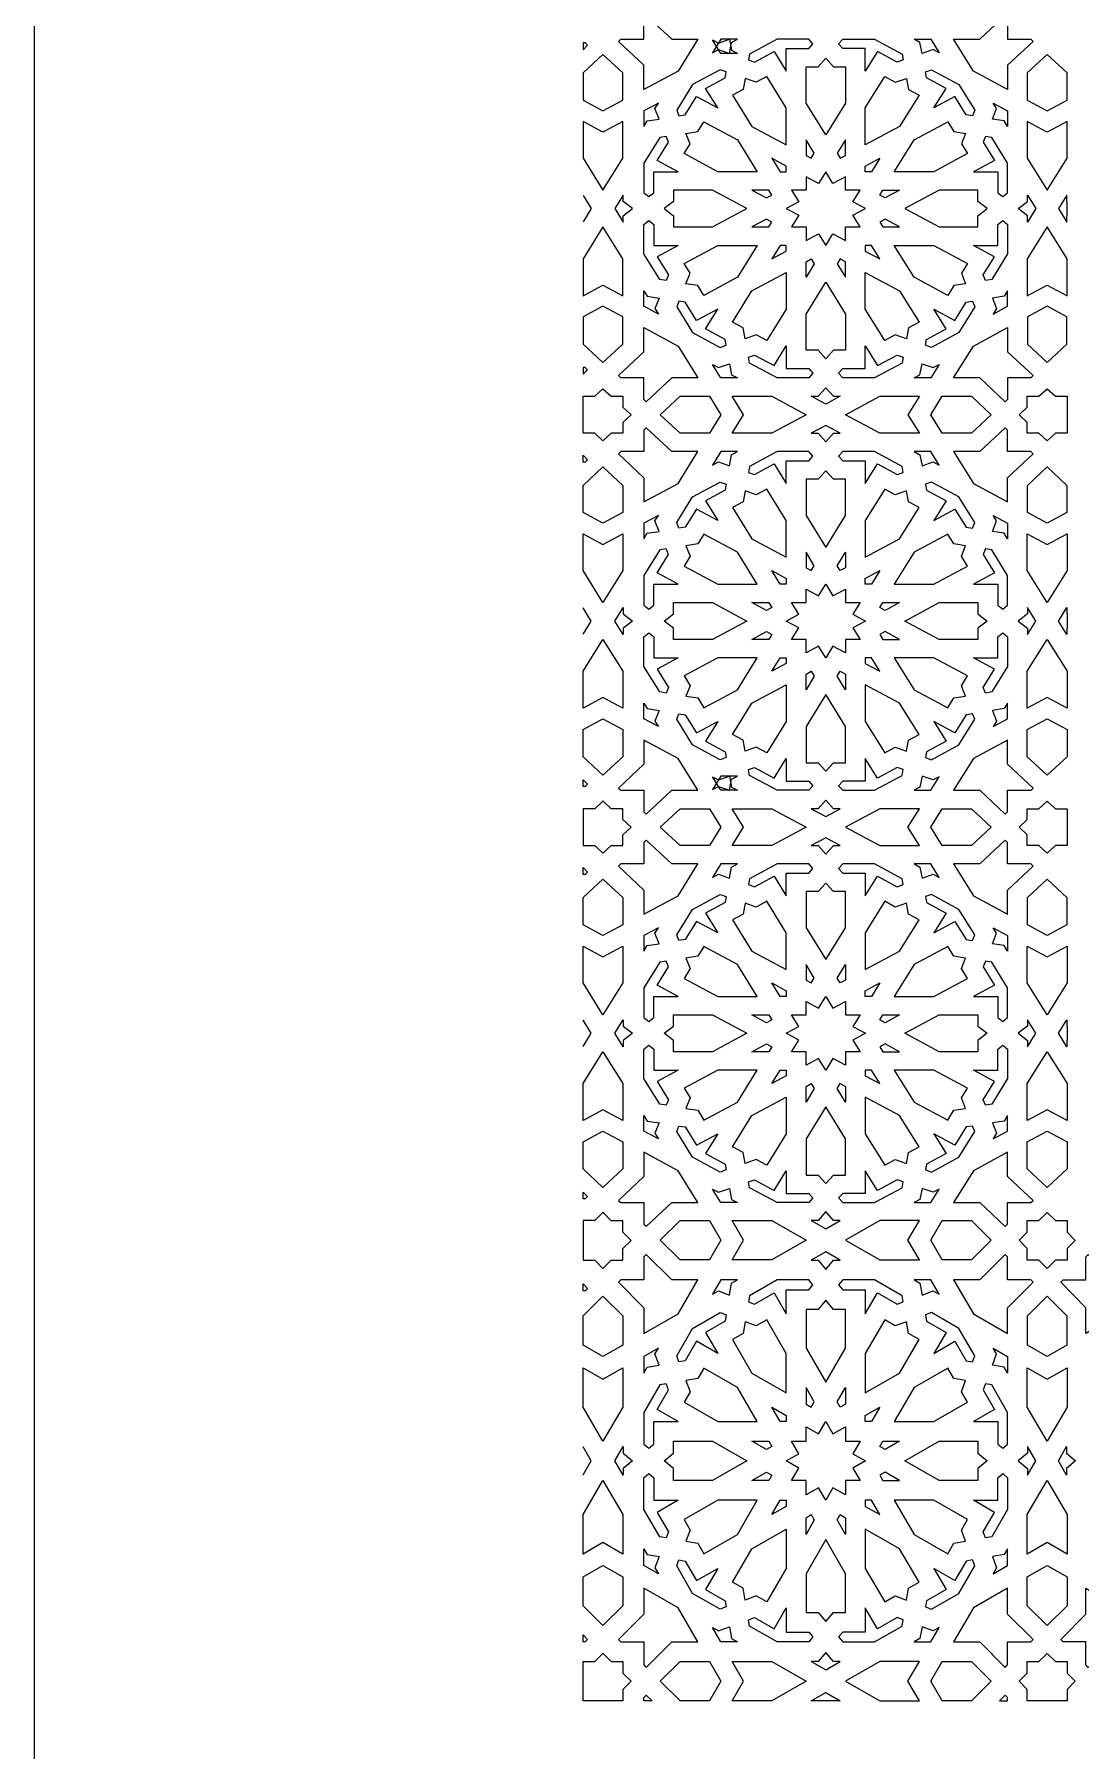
# Model space of a CAD drawing. Extents: x -430 to 430, y -362 to 362.
# Drawn here: x -430 to -277.5, y -99.8 to 150.5 of the extents above; entities that cross this region are included whole.
import ezdxf

# ---------------------------------------------------------------- set-up
doc = ezdxf.new("R2010")
doc.units = 0
doc.layers.add('LAYER_1', color=18, linetype='CONTINUOUS')

msp = doc.modelspace()

# ---------------------------------------------------------------- linework, layer by layer
at = {"layer": 'LAYER_1'}
for points in [[(-430, -362.5), (430, -362.5), (430, 362.5), (-430, 362.5)], [(-336.14, 145.11), (-341.14, 142.42), (-341.14, 145.96), (-344.86, 149.43), (-344.51, 149.76), (-341.14, 149.76), (-341.14, 152.9), (-340.79, 153.23), (-337.06, 149.76), (-333.26, 149.76)], [(-293.1, 145.11), (-295.98, 149.76), (-292.18, 149.76), (-288.46, 153.23), (-288.11, 152.9), (-288.11, 149.76), (-284.73, 149.76), (-284.38, 149.43), (-288.11, 145.96), (-288.11, 142.42)], [(-350, 148.22), (-349.34, 148.88), (-349.69, 149.23), (-350, 149.23)], [(-329.93, 149.76), (-331.15, 147.79), (-330.28, 148.26), (-328.65, 147.69), (-328.36, 149.29), (-327.49, 149.76)], [(-328.65, 149.76), (-328.36, 148.16), (-327.49, 147.69), (-329.93, 147.69), (-331.15, 149.66), (-330.28, 149.19)], [(-321.73, 149.76), (-325.74, 147.6), (-325.9, 146.74), (-325.02, 146.44), (-322.16, 147.97), (-320.39, 145.11), (-320.39, 148.42), (-317.09, 148.42), (-316.49, 149.09), (-317.09, 149.76)], [(-307.52, 149.76), (-303.5, 147.6), (-303.35, 146.74), (-304.22, 146.44), (-307.08, 147.97), (-308.86, 145.11), (-308.86, 148.42), (-312.15, 148.42), (-312.75, 149.09), (-312.15, 149.76)], [(-299.31, 149.76), (-298.09, 147.79), (-298.96, 148.26), (-300.59, 147.69), (-300.89, 149.29), (-301.75, 149.76)], [(-347.1, 147.53), (-350, 144.85), (-350, 140.87), (-347.1, 139.32), (-344.2, 140.87), (-344.2, 144.85)], [(-334.03, 143.14), (-336.35, 139.41), (-336.02, 138.59), (-335.1, 138.73), (-333.45, 141.39), (-330.37, 139.74), (-332.15, 142.6), (-329.3, 144.14), (-329.14, 145), (-330.02, 145.3)], [(-314.62, 146.98), (-313.51, 145.73), (-311.74, 145.73), (-311.74, 140.46), (-314.62, 135.81), (-317.5, 140.46), (-317.5, 145.73), (-315.73, 145.73)], [(-295.21, 143.14), (-292.89, 139.41), (-293.22, 138.59), (-294.14, 138.73), (-295.79, 141.39), (-298.87, 139.74), (-297.09, 142.6), (-299.95, 144.14), (-300.1, 145), (-299.23, 145.3)], [(-282.35, 147.53), (-285.25, 144.85), (-285.25, 140.87), (-282.35, 139.32), (-279.45, 140.87), (-279.45, 144.85)], [(-326.39, 144.05), (-326.68, 142.45), (-328.21, 141.62), (-325.38, 137.06), (-320.39, 134.37), (-320.39, 139.74), (-323.22, 144.31), (-324.75, 143.48)], [(-302.85, 144.05), (-302.56, 142.45), (-301.03, 141.62), (-303.86, 137.06), (-308.86, 134.37), (-308.86, 139.74), (-306.02, 144.31), (-304.49, 143.48)], [(-341.14, 139.32), (-341.14, 137.05), (-340.64, 137.86), (-338.92, 138.13), (-339.52, 139.66), (-339.02, 140.46)], [(-288.11, 139.32), (-288.11, 137.05), (-288.61, 137.86), (-290.33, 138.13), (-289.72, 139.66), (-290.22, 140.46)], [(-347.1, 136.23), (-350, 137.77), (-350, 132.41), (-347.1, 127.76), (-344.2, 132.41), (-344.2, 137.77)], [(-324.61, 130.44), (-330.38, 130.44), (-335.28, 133.08), (-334.39, 134.5), (-335, 136.03), (-333.28, 136.3), (-332.4, 137.73), (-327.49, 135.09)], [(-294.24, 136.03), (-294.85, 134.5), (-293.96, 133.08), (-298.87, 130.44), (-304.63, 130.44), (-301.75, 135.09), (-296.85, 137.73), (-295.96, 136.3)], [(-282.35, 136.23), (-285.25, 137.77), (-285.25, 132.41), (-282.35, 127.76), (-279.45, 132.41), (-279.45, 137.77)], [(-341.14, 131.69), (-341.14, 127.37), (-340.41, 126.81), (-339.69, 127.37), (-339.69, 130.44), (-336.14, 130.44), (-339.22, 132.09), (-337.57, 134.75), (-337.89, 135.57), (-338.82, 135.42)], [(-293.1, 130.44), (-289.55, 130.44), (-289.55, 127.37), (-288.83, 126.81), (-288.11, 127.37), (-288.11, 131.69), (-290.42, 135.42), (-291.35, 135.57), (-291.67, 134.75), (-290.02, 132.09)], [(-317.5, 135.09), (-317.5, 132.82), (-316.73, 132.41), (-316.29, 133.13)], [(-311.74, 135.09), (-312.96, 133.13), (-312.51, 132.41), (-311.74, 132.82)], [(-322.5, 132.41), (-321.28, 130.44), (-320.39, 130.44), (-320.39, 131.27)], [(-317.5, 120.42), (-315.68, 121.4), (-314.62, 119.7), (-313.57, 121.4), (-311.74, 120.42), (-311.74, 122.39), (-309.63, 122.39), (-310.68, 124.09), (-308.85, 125.07), (-310.68, 126.05), (-309.63, 127.76), (-311.74, 127.76), (-311.74, 129.72), (-313.57, 128.74), (-314.62, 130.44), (-315.68, 128.74), (-317.5, 129.72), (-317.5, 127.76), (-319.62, 127.76), (-318.56, 126.05), (-320.39, 125.07), (-318.56, 124.09), (-319.62, 122.39), (-317.5, 122.39)], [(-306.74, 132.41), (-307.96, 130.44), (-308.86, 130.44), (-308.86, 131.27)], [(-338.16, 125.07), (-336.81, 124.03), (-336.81, 122.39), (-331.15, 122.39), (-326.15, 125.07), (-331.15, 127.76), (-336.81, 127.76), (-336.81, 126.11)], [(-325.38, 127.76), (-323.27, 126.62), (-322.5, 127.04), (-322.94, 127.76)], [(-303.86, 127.76), (-305.97, 126.62), (-306.74, 127.04), (-306.3, 127.76)], [(-303.09, 125.07), (-298.09, 122.39), (-292.43, 122.39), (-292.43, 124.03), (-291.09, 125.07), (-292.43, 126.11), (-292.43, 127.76), (-298.09, 127.76)], [(-342.82, 125.07), (-344.17, 126.11), (-344.17, 127.04), (-345.38, 125.07), (-344.17, 123.11), (-344.17, 124.03)], [(-286.57, 125.07), (-285.22, 126.11), (-285.22, 127.04), (-284.01, 125.07), (-285.22, 123.11), (-285.22, 124.03)], [(-279.45, 126.09), (-279.47, 126.11), (-279.47, 127.04), (-280.69, 125.07), (-279.47, 123.11), (-279.47, 124.03), (-279.45, 124.05)], [(-336.14, 119.7), (-339.22, 118.05), (-337.57, 115.39), (-337.89, 114.57), (-338.82, 114.72), (-341.14, 118.46), (-341.14, 122.77), (-340.41, 123.33), (-339.69, 122.77), (-339.69, 119.7)], [(-325.38, 122.39), (-322.94, 122.39), (-322.5, 123.11), (-323.27, 123.52)], [(-306.74, 123.11), (-306.3, 122.39), (-303.86, 122.39), (-305.97, 123.52)], [(-293.1, 119.7), (-289.55, 119.7), (-289.55, 122.77), (-288.83, 123.33), (-288.11, 122.77), (-288.11, 118.46), (-290.42, 114.72), (-291.35, 114.57), (-291.67, 115.39), (-290.02, 118.05)], [(-347.1, 122.39), (-350, 117.74), (-350, 112.37), (-347.1, 113.92), (-344.2, 112.37), (-344.2, 117.74)], [(-282.35, 122.39), (-285.25, 117.74), (-285.25, 112.37), (-282.35, 113.92), (-279.45, 112.37), (-279.45, 117.74)], [(-335, 114.12), (-334.39, 115.64), (-335.28, 117.07), (-330.38, 119.7), (-324.61, 119.7), (-327.49, 115.05), (-332.4, 112.42), (-333.28, 113.84)], [(-322.5, 117.74), (-320.39, 118.87), (-320.39, 119.7), (-321.28, 119.7)], [(-316.73, 117.74), (-316.29, 117.02), (-317.5, 115.05), (-317.5, 117.32)], [(-312.51, 117.74), (-312.96, 117.02), (-311.74, 115.05), (-311.74, 117.32)], [(-308.86, 119.7), (-308.86, 118.87), (-306.74, 117.74), (-307.96, 119.7)], [(-294.24, 114.12), (-295.96, 113.84), (-296.85, 112.42), (-301.75, 115.05), (-304.63, 119.7), (-298.87, 119.7), (-293.96, 117.07), (-294.85, 115.64)], [(-320.39, 115.77), (-320.39, 110.4), (-323.22, 105.84), (-324.75, 106.66), (-326.39, 106.1), (-326.68, 107.7), (-328.21, 108.52), (-325.38, 113.09)], [(-302.85, 106.1), (-304.49, 106.66), (-306.02, 105.84), (-308.86, 110.4), (-308.86, 115.77), (-303.86, 113.09), (-301.03, 108.52), (-302.56, 107.7)], [(-338.92, 112.01), (-339.52, 110.49), (-339.02, 109.68), (-341.14, 110.82), (-341.14, 113.09), (-340.64, 112.28)], [(-314.62, 114.33), (-311.74, 109.68), (-311.74, 104.41), (-313.51, 104.41), (-314.62, 103.16), (-315.73, 104.41), (-317.5, 104.41), (-317.5, 109.68)], [(-290.33, 112.01), (-289.72, 110.49), (-290.22, 109.68), (-288.11, 110.82), (-288.11, 113.09), (-288.61, 112.28)], [(-347.1, 110.82), (-350, 109.27), (-350, 105.29), (-347.1, 102.61), (-344.2, 105.29), (-344.2, 109.27)], [(-334.03, 107), (-330.02, 104.84), (-329.14, 105.15), (-329.3, 106), (-332.15, 107.54), (-330.37, 110.4), (-333.45, 108.75), (-335.1, 111.41), (-336.02, 111.55), (-336.35, 110.74)], [(-298.87, 110.4), (-295.79, 108.75), (-294.14, 111.41), (-293.22, 111.55), (-292.89, 110.74), (-295.21, 107), (-299.23, 104.84), (-300.1, 105.15), (-299.95, 106), (-297.09, 107.54)], [(-282.35, 110.82), (-285.23, 109.27), (-285.23, 105.29), (-282.35, 102.61), (-279.46, 105.29), (-279.46, 109.27)], [(-336.14, 105.03), (-333.26, 100.38), (-337.06, 100.38), (-340.79, 96.91), (-341.14, 97.24), (-341.14, 100.38), (-344.51, 100.38), (-344.86, 100.71), (-341.14, 104.18), (-341.14, 107.72)], [(-284.38, 100.71), (-284.73, 100.38), (-288.11, 100.38), (-288.11, 97.24), (-288.46, 96.91), (-292.18, 100.38), (-295.98, 100.38), (-293.1, 105.03), (-288.11, 107.72), (-288.11, 104.18)], [(-320.39, 105.04), (-320.39, 101.73), (-317.09, 101.73), (-316.49, 101.06), (-317.09, 100.38), (-321.73, 100.38), (-325.74, 102.54), (-325.9, 103.4), (-325.02, 103.71), (-322.16, 102.17)], [(-308.86, 105.04), (-307.08, 102.17), (-304.22, 103.71), (-303.35, 103.4), (-303.5, 102.54), (-307.52, 100.38), (-312.15, 100.38), (-312.75, 101.06), (-312.15, 101.73), (-308.86, 101.73)], [(-350, 100.92), (-349.34, 101.57), (-349.69, 101.92), (-350, 101.92)], [(-328.65, 102.45), (-328.36, 100.85), (-327.49, 100.38), (-329.93, 100.38), (-331.15, 102.35), (-330.28, 101.89)], [(-300.59, 102.45), (-298.96, 101.89), (-298.09, 102.35), (-299.31, 100.38), (-301.75, 100.38), (-300.89, 100.85)], [(-350, 95.01), (-350, 97.69), (-350, 97.69), (-350, 97.7), (-350, 97.7), (-348.31, 97.7), (-347.1, 98.81), (-345.89, 97.7), (-344.2, 97.7), (-344.2, 97.7), (-344.2, 97.69), (-344.2, 97.69), (-344.2, 96.12), (-343.01, 95.01), (-343.01, 95.01), (-343.01, 95.01), (-344.2, 93.89), (-344.2, 92.32), (-344.2, 92.32), (-344.2, 92.31), (-344.2, 92.31), (-345.89, 92.31), (-347.1, 91.2), (-348.31, 92.31), (-350, 92.31), (-350, 92.31), (-350, 92.32), (-350, 92.32)], [(-338.75, 95.01), (-338.75, 95.02), (-335.86, 97.7), (-331.59, 97.7), (-329.93, 95.02), (-329.93, 95.01), (-329.93, 95), (-331.59, 92.31), (-335.86, 92.31), (-338.75, 95)], [(-326.6, 95.01), (-326.6, 95.02), (-328.26, 97.7), (-322.5, 97.7), (-317.5, 95.02), (-317.51, 95.01), (-317.5, 95), (-322.5, 92.31), (-328.26, 92.31), (-326.6, 95)], [(-314.62, 98.95), (-313.51, 97.7), (-312.51, 97.7), (-314.62, 96.57), (-316.73, 97.7), (-315.73, 97.7)], [(-311.74, 95.01), (-311.74, 95.02), (-306.74, 97.7), (-300.98, 97.7), (-302.64, 95.02), (-302.64, 95.01), (-302.64, 95), (-300.98, 92.31), (-306.74, 92.31), (-311.74, 95)], [(-299.31, 95.01), (-299.31, 95.02), (-297.65, 97.7), (-293.38, 97.7), (-290.5, 95.02), (-290.5, 95.01), (-290.5, 95), (-293.38, 92.31), (-297.65, 92.31), (-299.31, 95)], [(-286.44, 95.01), (-285.25, 96.12), (-285.25, 97.69), (-285.25, 97.69), (-285.25, 97.7), (-285.24, 97.7), (-283.56, 97.7), (-282.35, 98.81), (-281.14, 97.7), (-279.45, 97.7), (-279.45, 97.7), (-279.45, 97.69), (-279.45, 97.69), (-279.45, 96.12), (-279.45, 95.01), (-279.45, 93.89), (-279.45, 92.32), (-279.45, 92.32), (-279.45, 92.31), (-279.45, 92.31), (-281.14, 92.31), (-282.35, 91.2), (-283.56, 92.31), (-285.24, 92.31), (-285.25, 92.31), (-285.25, 92.32), (-285.25, 92.32), (-285.25, 93.89)], [(-336.14, 84.98), (-333.26, 89.63), (-337.06, 89.63), (-340.79, 93.1), (-341.14, 92.78), (-341.14, 89.63), (-344.51, 89.63), (-344.86, 89.3), (-341.14, 85.83), (-341.14, 82.3)], [(-314.62, 91.06), (-313.51, 92.31), (-312.51, 92.31), (-314.62, 93.45), (-316.73, 92.31), (-315.73, 92.31)], [(-284.38, 89.3), (-284.73, 89.63), (-288.11, 89.63), (-288.11, 92.78), (-288.46, 93.1), (-292.18, 89.63), (-295.98, 89.63), (-293.1, 84.98), (-288.11, 82.3), (-288.11, 85.83)], [(-350, 89.1), (-349.34, 88.44), (-349.69, 88.09), (-350, 88.09)], [(-328.65, 87.56), (-328.36, 89.17), (-327.49, 89.63), (-329.93, 89.63), (-331.15, 87.66), (-330.28, 88.13)], [(-320.39, 84.98), (-320.39, 88.29), (-317.09, 88.29), (-316.49, 88.96), (-317.09, 89.63), (-321.73, 89.63), (-325.74, 87.47), (-325.9, 86.61), (-325.02, 86.31), (-322.16, 87.84)], [(-308.86, 84.98), (-307.08, 87.84), (-304.22, 86.31), (-303.35, 86.61), (-303.5, 87.47), (-307.52, 89.63), (-312.15, 89.63), (-312.75, 88.96), (-312.15, 88.29), (-308.86, 88.29)], [(-300.59, 87.56), (-298.96, 88.13), (-298.09, 87.66), (-299.31, 89.63), (-301.75, 89.63), (-300.89, 89.17)], [(-347.1, 79.2), (-350, 80.75), (-350, 84.72), (-347.1, 87.41), (-344.2, 84.72), (-344.2, 80.75)], [(-334.03, 83.02), (-330.02, 85.17), (-329.14, 84.87), (-329.3, 84.01), (-332.15, 82.48), (-330.37, 79.61), (-333.45, 81.26), (-335.1, 78.61), (-336.02, 78.46), (-336.35, 79.28)], [(-314.62, 75.68), (-311.74, 80.33), (-311.74, 85.6), (-313.51, 85.6), (-314.62, 86.85), (-315.73, 85.6), (-317.5, 85.6), (-317.5, 80.33)], [(-298.87, 79.61), (-295.79, 81.26), (-294.14, 78.61), (-293.22, 78.46), (-292.89, 79.28), (-295.21, 83.02), (-299.23, 85.17), (-300.1, 84.87), (-299.95, 84.01), (-297.09, 82.48)], [(-282.35, 79.2), (-285.23, 80.75), (-285.23, 84.72), (-282.35, 87.41), (-279.46, 84.72), (-279.46, 80.75)], [(-320.39, 74.24), (-320.39, 79.61), (-323.22, 84.18), (-324.75, 83.35), (-326.39, 83.92), (-326.68, 82.32), (-328.21, 81.49), (-325.38, 76.93)], [(-302.85, 83.92), (-304.49, 83.35), (-306.02, 84.18), (-308.86, 79.61), (-308.86, 74.24), (-303.86, 76.93), (-301.03, 81.49), (-302.56, 82.32)], [(-338.92, 78), (-339.52, 79.53), (-339.02, 80.33), (-341.14, 79.2), (-341.14, 76.93), (-340.64, 77.73)], [(-290.33, 78), (-289.72, 79.53), (-290.22, 80.33), (-288.11, 79.2), (-288.11, 76.93), (-288.61, 77.73)], [(-347.1, 67.63), (-350, 72.28), (-350, 77.65), (-347.1, 76.1), (-344.2, 77.65), (-344.2, 72.28)], [(-335, 75.9), (-334.39, 74.38), (-335.28, 72.95), (-330.38, 70.31), (-324.61, 70.31), (-327.49, 74.96), (-332.4, 77.6), (-333.28, 76.17)], [(-294.24, 75.9), (-295.96, 76.17), (-296.85, 77.6), (-301.75, 74.96), (-304.63, 70.31), (-298.87, 70.31), (-293.96, 72.95), (-294.85, 74.38)], [(-282.35, 67.63), (-285.25, 72.28), (-285.25, 77.65), (-282.35, 76.1), (-279.45, 77.65), (-279.45, 72.28)], [(-336.14, 70.31), (-339.22, 71.97), (-337.57, 74.62), (-337.89, 75.44), (-338.82, 75.3), (-341.14, 71.56), (-341.14, 67.24), (-340.41, 66.69), (-339.69, 67.24), (-339.69, 70.31)], [(-293.1, 70.31), (-289.55, 70.31), (-289.55, 67.24), (-288.83, 66.69), (-288.11, 67.24), (-288.11, 71.56), (-290.42, 75.3), (-291.35, 75.44), (-291.67, 74.62), (-290.02, 71.97)], [(-316.73, 72.28), (-316.29, 73), (-317.5, 74.96), (-317.5, 72.69)], [(-312.51, 72.28), (-312.96, 73), (-311.74, 74.96), (-311.74, 72.69)], [(-322.5, 72.28), (-320.39, 71.14), (-320.39, 70.31), (-321.28, 70.31)], [(-317.5, 69.59), (-315.68, 68.61), (-314.62, 70.31), (-313.57, 68.61), (-311.74, 69.59), (-311.74, 67.63), (-309.63, 67.63), (-310.68, 65.93), (-308.85, 64.94), (-310.68, 63.96), (-309.63, 62.26), (-311.74, 62.26), (-311.74, 60.29), (-313.57, 61.28), (-314.62, 59.57), (-315.68, 61.28), (-317.5, 60.29), (-317.5, 62.26), (-319.62, 62.26), (-318.56, 63.96), (-320.39, 64.94), (-318.56, 65.93), (-319.62, 67.63), (-317.5, 67.63)], [(-308.86, 70.31), (-308.86, 71.14), (-306.74, 72.28), (-307.96, 70.31)], [(-338.16, 64.94), (-336.81, 65.98), (-336.81, 67.63), (-331.15, 67.63), (-326.15, 64.94), (-331.15, 62.26), (-336.81, 62.26), (-336.81, 63.91)], [(-325.38, 67.63), (-322.94, 67.63), (-322.5, 66.91), (-323.27, 66.49)], [(-306.74, 66.91), (-306.3, 67.63), (-303.86, 67.63), (-305.97, 66.49)], [(-303.09, 64.94), (-298.09, 67.63), (-292.43, 67.63), (-292.43, 65.98), (-291.09, 64.94), (-292.43, 63.91), (-292.43, 62.26), (-298.09, 62.26)], [(-342.82, 64.94), (-344.17, 63.91), (-344.17, 62.98), (-345.38, 64.94), (-344.17, 66.91), (-344.17, 65.98)], [(-286.57, 64.94), (-285.22, 63.91), (-285.22, 62.98), (-284.01, 64.94), (-285.22, 66.91), (-285.22, 65.98)], [(-279.45, 63.92), (-279.47, 63.91), (-279.47, 62.98), (-280.69, 64.94), (-279.47, 66.91), (-279.47, 65.98), (-279.45, 65.96)], [(-341.14, 58.33), (-341.14, 62.64), (-340.41, 63.2), (-339.69, 62.64), (-339.69, 59.57), (-336.14, 59.57), (-339.22, 57.92), (-337.57, 55.26), (-337.89, 54.44), (-338.82, 54.59)], [(-325.38, 62.26), (-323.27, 63.39), (-322.5, 62.98), (-322.94, 62.26)], [(-303.86, 62.26), (-305.97, 63.39), (-306.74, 62.98), (-306.3, 62.26)], [(-293.1, 59.57), (-289.55, 59.57), (-289.55, 62.64), (-288.83, 63.2), (-288.11, 62.64), (-288.11, 58.33), (-290.42, 54.59), (-291.35, 54.44), (-291.67, 55.26), (-290.02, 57.92)], [(-347.1, 53.79), (-350, 52.24), (-350, 57.61), (-347.1, 62.26), (-344.2, 57.61), (-344.2, 52.24)], [(-282.35, 53.79), (-285.25, 52.24), (-285.25, 57.61), (-282.35, 62.26), (-279.45, 57.61), (-279.45, 52.24)], [(-324.61, 59.57), (-330.38, 59.57), (-335.28, 56.94), (-334.39, 55.51), (-335, 53.99), (-333.28, 53.72), (-332.4, 52.29), (-327.49, 54.92)], [(-322.5, 57.61), (-321.28, 59.57), (-320.39, 59.57), (-320.39, 58.74)], [(-317.5, 54.92), (-317.5, 57.19), (-316.73, 57.61), (-316.29, 56.89)], [(-311.74, 54.92), (-312.96, 56.89), (-312.51, 57.61), (-311.74, 57.19)], [(-306.74, 57.61), (-307.96, 59.57), (-308.86, 59.57), (-308.86, 58.74)], [(-294.24, 53.99), (-294.85, 55.51), (-293.96, 56.94), (-298.87, 59.57), (-304.63, 59.57), (-301.75, 54.92), (-296.85, 52.29), (-295.96, 53.72)], [(-326.39, 45.97), (-326.68, 47.57), (-328.21, 48.39), (-325.38, 52.96), (-320.39, 55.64), (-320.39, 50.28), (-323.22, 45.71), (-324.75, 46.53)], [(-302.85, 45.97), (-302.56, 47.57), (-301.03, 48.39), (-303.86, 52.96), (-308.86, 55.64), (-308.86, 50.28), (-306.02, 45.71), (-304.49, 46.53)], [(-341.14, 50.69), (-341.14, 52.96), (-340.64, 52.16), (-338.92, 51.88), (-339.52, 50.36), (-339.02, 49.56)], [(-314.62, 43.03), (-313.51, 44.28), (-311.74, 44.28), (-311.74, 49.56), (-314.62, 54.21), (-317.5, 49.56), (-317.5, 44.28), (-315.73, 44.28)], [(-288.11, 50.69), (-288.11, 52.96), (-288.61, 52.16), (-290.33, 51.88), (-289.72, 50.36), (-290.22, 49.56)], [(-347.1, 42.48), (-350, 45.16), (-350, 49.14), (-347.1, 50.69), (-344.2, 49.14), (-344.2, 45.16)], [(-334.03, 46.87), (-336.35, 50.61), (-336.02, 51.43), (-335.1, 51.28), (-333.45, 48.62), (-330.37, 50.28), (-332.15, 47.41), (-329.3, 45.88), (-329.14, 45.02), (-330.02, 44.71)], [(-295.21, 46.87), (-292.89, 50.61), (-293.22, 51.43), (-294.14, 51.28), (-295.79, 48.62), (-298.87, 50.28), (-297.09, 47.41), (-299.95, 45.88), (-300.1, 45.02), (-299.23, 44.71)], [(-282.35, 42.48), (-285.25, 45.16), (-285.25, 49.14), (-282.35, 50.69), (-279.45, 49.14), (-279.45, 45.16)], [(-336.14, 44.91), (-341.14, 47.59), (-341.14, 44.05), (-344.86, 40.58), (-344.51, 40.26), (-341.14, 40.26), (-341.14, 37.11), (-340.79, 36.79), (-337.06, 40.26), (-333.26, 40.26)], [(-293.1, 44.91), (-295.98, 40.26), (-292.18, 40.26), (-288.46, 36.79), (-288.11, 37.11), (-288.11, 40.26), (-284.73, 40.26), (-284.38, 40.58), (-288.11, 44.05), (-288.11, 47.59)], [(-321.73, 40.26), (-325.74, 42.41), (-325.9, 43.27), (-325.02, 43.58), (-322.16, 42.04), (-320.39, 44.91), (-320.39, 41.6), (-317.09, 41.6), (-316.49, 40.93), (-317.09, 40.26)], [(-307.52, 40.26), (-303.5, 42.41), (-303.35, 43.27), (-304.22, 43.58), (-307.08, 42.04), (-308.86, 44.91), (-308.86, 41.6), (-312.15, 41.6), (-312.75, 40.93), (-312.15, 40.26)], [(-350, 41.79), (-349.34, 41.14), (-349.69, 40.79), (-350, 40.79)], [(-329.93, 40.26), (-331.15, 42.22), (-330.28, 41.76), (-328.65, 42.32), (-328.36, 40.72), (-327.49, 40.26)], [(-328.65, 40.26), (-328.36, 41.86), (-327.49, 42.32), (-329.93, 42.32), (-331.15, 40.36), (-330.28, 40.82)], [(-299.31, 40.26), (-298.09, 42.22), (-298.96, 41.76), (-300.59, 42.32), (-300.89, 40.72), (-301.75, 40.26)], [(-350, 32.21), (-350, 32.21), (-350, 32.2), (-350, 32.2), (-348.31, 32.2), (-347.1, 31.09), (-345.89, 32.2), (-344.2, 32.2), (-344.2, 32.2), (-344.2, 32.21), (-344.2, 32.21), (-344.2, 33.78), (-343.01, 34.89), (-344.2, 36.01), (-344.2, 37.58), (-344.2, 37.58), (-345.89, 37.58), (-347.09, 38.68), (-347.09, 38.68), (-347.08, 38.68), (-347.08, 38.68), (-347.09, 38.68), (-347.09, 38.68), (-347.09, 38.68), (-347.1, 38.68), (-347.1, 38.68), (-347.1, 38.68), (-347.1, 38.68), (-347.11, 38.68), (-347.11, 38.68), (-347.11, 38.68), (-347.12, 38.68), (-347.12, 38.68), (-347.12, 38.68), (-347.12, 38.68), (-347.11, 38.68), (-348.31, 37.58), (-350, 37.58), (-350, 37.58), (-350, 37.58)], [(-338.75, 34.89), (-335.86, 37.57), (-331.59, 37.57), (-329.93, 34.89), (-331.59, 32.2), (-335.86, 32.2)], [(-328.26, 32.2), (-326.6, 34.89), (-328.26, 37.57), (-322.5, 37.57), (-317.5, 34.89), (-322.5, 32.2)], [(-314.62, 36.44), (-312.51, 37.57), (-313.51, 37.57), (-314.62, 38.82), (-315.73, 37.57), (-316.73, 37.57)], [(-300.98, 32.2), (-302.64, 34.89), (-300.98, 37.57), (-306.74, 37.57), (-311.74, 34.89), (-306.74, 32.2)], [(-297.65, 32.2), (-299.31, 34.89), (-297.65, 37.57), (-293.38, 37.57), (-290.5, 34.89), (-293.38, 32.2)], [(-279.45, 32.2), (-279.45, 32.2), (-280, 32.2), (-281.14, 32.2), (-282.35, 31.09), (-283.56, 32.2), (-285.24, 32.2), (-285.25, 32.2), (-285.25, 32.21), (-285.25, 32.21), (-285.25, 33.78), (-286.44, 34.89), (-285.25, 36.01), (-285.25, 37.58), (-285.24, 37.58), (-283.56, 37.58), (-282.35, 38.68), (-281.14, 37.57), (-279.45, 37.57), (-279.45, 37.57)], [(-285.25, 37.57), (-285.25, 37.57)], [(-336.14, 24.87), (-333.26, 29.52), (-337.06, 29.52), (-340.79, 32.99), (-341.14, 32.66), (-341.14, 29.52), (-344.51, 29.52), (-344.86, 29.19), (-341.14, 25.72), (-341.14, 22.18)], [(-314.62, 30.95), (-313.51, 32.2), (-312.51, 32.2), (-314.62, 33.34), (-316.73, 32.2), (-315.73, 32.2)], [(-284.38, 29.19), (-284.73, 29.52), (-288.11, 29.52), (-288.11, 32.66), (-288.46, 32.99), (-292.18, 29.52), (-295.98, 29.52), (-293.1, 24.87), (-288.11, 22.18), (-288.11, 25.72)], [(-350, 28.99), (-349.34, 28.33), (-349.69, 27.98), (-350, 27.98)], [(-328.65, 27.45), (-328.36, 29.05), (-327.49, 29.52), (-329.93, 29.52), (-331.15, 27.55), (-330.28, 28.02)], [(-320.39, 24.87), (-320.39, 28.18), (-317.09, 28.18), (-316.49, 28.85), (-317.09, 29.52), (-321.73, 29.52), (-325.74, 27.36), (-325.9, 26.5), (-325.02, 26.2), (-322.16, 27.73)], [(-308.86, 24.87), (-307.08, 27.73), (-304.22, 26.2), (-303.35, 26.5), (-303.5, 27.36), (-307.52, 29.52), (-312.15, 29.52), (-312.75, 28.85), (-312.15, 28.18), (-308.86, 28.18)], [(-300.59, 27.45), (-298.96, 28.02), (-298.09, 27.55), (-299.31, 29.52), (-301.75, 29.52), (-300.89, 29.05)], [(-347.1, 19.08), (-350, 20.63), (-350, 24.61), (-347.1, 27.29), (-344.2, 24.61), (-344.2, 20.63)], [(-334.03, 22.9), (-330.02, 25.06), (-329.14, 24.76), (-329.3, 23.9), (-332.15, 22.36), (-330.37, 19.5), (-333.45, 21.15), (-335.1, 18.49), (-336.02, 18.35), (-336.35, 19.17)], [(-314.62, 15.57), (-311.74, 20.22), (-311.74, 25.49), (-313.51, 25.49), (-314.62, 26.74), (-315.73, 25.49), (-317.5, 25.49), (-317.5, 20.22)], [(-298.87, 19.5), (-295.79, 21.15), (-294.14, 18.49), (-293.22, 18.35), (-292.89, 19.17), (-295.21, 22.9), (-299.23, 25.06), (-300.1, 24.76), (-299.95, 23.9), (-297.09, 22.36)], [(-282.35, 19.08), (-285.23, 20.63), (-285.23, 24.61), (-282.35, 27.29), (-279.46, 24.61), (-279.46, 20.63)], [(-320.39, 14.13), (-320.39, 19.5), (-323.22, 24.07), (-324.75, 23.24), (-326.39, 23.81), (-326.68, 22.21), (-328.21, 21.38), (-325.38, 16.82)], [(-302.85, 23.81), (-304.49, 23.24), (-306.02, 24.07), (-308.86, 19.5), (-308.86, 14.13), (-303.86, 16.82), (-301.03, 21.38), (-302.56, 22.21)], [(-338.92, 17.89), (-339.52, 19.42), (-339.02, 20.22), (-341.14, 19.08), (-341.14, 16.81), (-340.64, 17.62)], [(-290.33, 17.89), (-289.72, 19.42), (-290.22, 20.22), (-288.11, 19.08), (-288.11, 16.81), (-288.61, 17.62)], [(-347.1, 7.52), (-350, 12.17), (-350, 17.54), (-347.1, 15.99), (-344.2, 17.54), (-344.2, 12.17)], [(-282.35, 7.52), (-285.25, 12.17), (-285.25, 17.54), (-282.35, 15.99), (-279.45, 17.54), (-279.45, 12.17)], [(-336.14, 10.2), (-339.22, 11.85), (-337.57, 14.51), (-337.89, 15.33), (-338.82, 15.18), (-341.14, 11.45), (-341.14, 7.13), (-340.41, 6.57), (-339.69, 7.13), (-339.69, 10.2)], [(-335, 15.79), (-334.39, 14.26), (-335.28, 12.84), (-330.38, 10.2), (-324.61, 10.2), (-327.49, 14.85), (-332.4, 17.49), (-333.28, 16.06)], [(-294.24, 15.79), (-295.96, 16.06), (-296.85, 17.49), (-301.75, 14.85), (-304.63, 10.2), (-298.87, 10.2), (-293.96, 12.84), (-294.85, 14.26)], [(-293.1, 10.2), (-289.55, 10.2), (-289.55, 7.13), (-288.83, 6.57), (-288.11, 7.13), (-288.11, 11.45), (-290.42, 15.18), (-291.35, 15.33), (-291.67, 14.51), (-290.02, 11.85)], [(-316.73, 12.17), (-316.29, 12.89), (-317.5, 14.85), (-317.5, 12.58)], [(-312.51, 12.17), (-312.96, 12.89), (-311.74, 14.85), (-311.74, 12.58)], [(-322.5, 12.17), (-320.39, 11.03), (-320.39, 10.2), (-321.28, 10.2)], [(-317.5, 9.48), (-315.68, 8.5), (-314.62, 10.2), (-313.57, 8.5), (-311.74, 9.48), (-311.74, 7.52), (-309.63, 7.52), (-310.68, 5.81), (-308.85, 4.83), (-310.68, 3.85), (-309.63, 2.15), (-311.74, 2.15), (-311.74, 0.18), (-313.57, 1.16), (-314.62, -0.54), (-315.68, 1.16), (-317.5, 0.18), (-317.5, 2.15), (-319.62, 2.15), (-318.56, 3.85), (-320.39, 4.83), (-318.56, 5.81), (-319.62, 7.52), (-317.5, 7.52)], [(-308.86, 10.2), (-308.86, 11.03), (-306.74, 12.17), (-307.96, 10.2)], [(-338.16, 4.83), (-336.81, 5.87), (-336.81, 7.52), (-331.15, 7.52), (-326.15, 4.83), (-331.15, 2.15), (-336.81, 2.15), (-336.81, 3.79)], [(-325.38, 7.52), (-322.94, 7.52), (-322.5, 6.8), (-323.27, 6.38)], [(-306.74, 6.8), (-306.3, 7.52), (-303.86, 7.52), (-305.97, 6.38)], [(-303.09, 4.83), (-298.09, 7.52), (-292.43, 7.52), (-292.43, 5.87), (-291.09, 4.83), (-292.43, 3.79), (-292.43, 2.15), (-298.09, 2.15)], [(-342.82, 4.83), (-344.17, 3.79), (-344.17, 2.87), (-345.38, 4.83), (-344.17, 6.8), (-344.17, 5.87)], [(-286.57, 4.83), (-285.22, 3.79), (-285.22, 2.87), (-284.01, 4.83), (-285.22, 6.8), (-285.22, 5.87)], [(-279.45, 3.81), (-279.47, 3.79), (-279.47, 2.87), (-280.69, 4.83), (-279.47, 6.8), (-279.47, 5.87), (-279.45, 5.85)], [(-341.14, -1.78), (-341.14, 2.53), (-340.41, 3.09), (-339.69, 2.53), (-339.69, -0.54), (-336.14, -0.54), (-339.22, -2.19), (-337.57, -4.85), (-337.89, -5.67), (-338.82, -5.52)], [(-325.38, 2.15), (-323.27, 3.28), (-322.5, 2.87), (-322.94, 2.15)], [(-303.86, 2.15), (-305.97, 3.28), (-306.74, 2.87), (-306.3, 2.15)], [(-293.1, -0.54), (-289.55, -0.54), (-289.55, 2.53), (-288.83, 3.09), (-288.11, 2.53), (-288.11, -1.78), (-290.42, -5.52), (-291.35, -5.67), (-291.67, -4.85), (-290.02, -2.19)], [(-347.1, -6.32), (-350, -7.87), (-350, -2.5), (-347.1, 2.15), (-344.2, -2.5), (-344.2, -7.87)], [(-282.35, -6.32), (-285.25, -7.87), (-285.25, -2.5), (-282.35, 2.15), (-279.45, -2.5), (-279.45, -7.87)], [(-324.61, -0.54), (-330.38, -0.54), (-335.28, -3.17), (-334.39, -4.6), (-335, -6.12), (-333.28, -6.4), (-332.4, -7.82), (-327.49, -5.19)], [(-322.5, -2.5), (-321.28, -0.54), (-320.39, -0.54), (-320.39, -1.37)], [(-317.5, -5.19), (-317.5, -2.92), (-316.73, -2.5), (-316.29, -3.22)], [(-311.74, -5.19), (-312.96, -3.22), (-312.51, -2.5), (-311.74, -2.92)], [(-306.74, -2.5), (-307.96, -0.54), (-308.86, -0.54), (-308.86, -1.37)], [(-294.24, -6.12), (-294.85, -4.6), (-293.96, -3.17), (-298.87, -0.54), (-304.63, -0.54), (-301.75, -5.19), (-296.85, -7.82), (-295.96, -6.4)], [(-326.39, -14.14), (-326.68, -12.54), (-328.21, -11.72), (-325.38, -7.15), (-320.39, -4.47), (-320.39, -9.84), (-323.22, -14.4), (-324.75, -13.58)], [(-302.85, -14.14), (-302.56, -12.54), (-301.03, -11.72), (-303.86, -7.15), (-308.86, -4.47), (-308.86, -9.84), (-306.02, -14.4), (-304.49, -13.58)], [(-341.14, -9.42), (-341.14, -7.15), (-340.64, -7.96), (-338.92, -8.23), (-339.52, -9.75), (-339.02, -10.56)], [(-314.62, -17.08), (-313.51, -15.83), (-311.74, -15.83), (-311.74, -10.56), (-314.62, -5.91), (-317.5, -10.56), (-317.5, -15.83), (-315.73, -15.83)], [(-288.11, -9.42), (-288.11, -7.15), (-288.61, -7.96), (-290.33, -8.23), (-289.72, -9.75), (-290.22, -10.56)], [(-347.1, -17.63), (-350, -14.95), (-350, -10.97), (-347.1, -9.42), (-344.2, -10.97), (-344.2, -14.95)], [(-334.03, -13.24), (-336.35, -9.5), (-336.02, -8.69), (-335.1, -8.83), (-333.45, -11.49), (-330.37, -9.84), (-332.15, -12.7), (-329.3, -14.24), (-329.14, -15.09), (-330.02, -15.4)], [(-295.21, -13.24), (-292.89, -9.5), (-293.22, -8.69), (-294.14, -8.83), (-295.79, -11.49), (-298.87, -9.84), (-297.09, -12.7), (-299.95, -14.24), (-300.1, -15.09), (-299.23, -15.4)], [(-282.35, -17.63), (-285.25, -14.95), (-285.25, -10.97), (-282.35, -9.42), (-279.45, -10.97), (-279.45, -14.95)], [(-336.14, -15.21), (-341.14, -12.52), (-341.14, -16.06), (-344.86, -19.53), (-344.51, -19.86), (-341.14, -19.86), (-341.14, -23), (-340.79, -23.33), (-337.06, -19.86), (-333.26, -19.86)], [(-293.1, -15.21), (-295.98, -19.86), (-292.18, -19.86), (-288.46, -23.33), (-288.11, -23), (-288.11, -19.86), (-284.73, -19.86), (-284.38, -19.53), (-288.11, -16.06), (-288.11, -12.52)], [(-321.73, -19.86), (-325.74, -17.7), (-325.9, -16.84), (-325.02, -16.53), (-322.16, -18.07), (-320.39, -15.2), (-320.39, -18.51), (-317.09, -18.51), (-316.49, -19.18), (-317.09, -19.86)], [(-307.52, -19.86), (-303.5, -17.7), (-303.35, -16.84), (-304.22, -16.53), (-307.08, -18.07), (-308.86, -15.2), (-308.86, -18.51), (-312.15, -18.51), (-312.75, -19.18), (-312.15, -19.86)], [(-350, -18.32), (-349.34, -18.98), (-349.69, -19.32), (-350, -19.32)], [(-329.93, -19.86), (-331.15, -17.89), (-330.28, -18.35), (-328.65, -17.79), (-328.36, -19.39), (-327.49, -19.86)], [(-299.31, -19.86), (-298.09, -17.89), (-298.96, -18.35), (-300.59, -17.79), (-300.89, -19.39), (-301.75, -19.86)], [(-350, -28.23), (-350, -28.24), (-350, -28.24), (-350, -28.25), (-350, -28.25), (-348.31, -28.25), (-347.1, -29.44), (-345.89, -28.25), (-344.2, -28.25), (-344.2, -28.25), (-344.2, -28.24), (-344.2, -28.24), (-344.2, -26.56), (-343.01, -25.37), (-344.2, -24.18), (-344.2, -22.5), (-344.2, -22.5), (-345.89, -22.49), (-347.09, -21.3), (-347.09, -21.3), (-347.08, -21.3), (-347.08, -21.3), (-347.09, -21.3), (-347.09, -21.3), (-347.09, -21.3), (-347.1, -21.3), (-347.1, -21.3), (-347.1, -21.3), (-347.1, -21.3), (-347.11, -21.3), (-347.11, -21.3), (-347.11, -21.3), (-347.12, -21.3), (-347.12, -21.3), (-347.12, -21.3), (-347.12, -21.3), (-347.11, -21.3), (-348.31, -22.48), (-350, -22.48), (-350, -22.48), (-350, -24.17), (-350, -26.54), (-350, -28.22)], [(-338.75, -25.35), (-335.86, -22.48), (-331.59, -22.48), (-329.93, -25.35), (-331.59, -28.22), (-335.86, -28.22)], [(-328.26, -28.22), (-326.6, -25.35), (-328.26, -22.48), (-322.5, -22.48), (-317.5, -25.35), (-322.5, -28.22)], [(-314.62, -23.7), (-312.51, -22.48), (-313.51, -22.48), (-314.62, -21.15), (-315.73, -22.48), (-316.73, -22.48)], [(-300.98, -28.22), (-302.64, -25.35), (-300.98, -22.48), (-306.74, -22.48), (-311.74, -25.35), (-306.74, -28.22)], [(-297.65, -28.22), (-299.31, -25.35), (-297.65, -22.48), (-293.38, -22.48), (-290.5, -25.35), (-293.38, -28.22)], [(-282.35, -29.44), (-283.56, -28.25), (-285.24, -28.25), (-285.25, -28.25), (-285.25, -28.24), (-285.25, -28.24), (-285.25, -28.22), (-285.25, -28.22), (-285.25, -26.54), (-286.44, -25.35), (-285.25, -24.17), (-285.25, -22.48), (-285.24, -22.48), (-283.56, -22.48), (-282.35, -21.3), (-281.14, -22.48), (-279.45, -22.48), (-279.45, -22.48), (-279.45, -22.5), (-279.45, -22.5), (-279.45, -24.18), (-278.25, -25.37), (-279.45, -26.56), (-279.45, -26.55), (-279.45, -28.22), (-279.45, -28.22), (-279.45, -28.24), (-279.45, -28.24), (-279.45, -28.25), (-279.45, -28.25), (-281.14, -28.25)], [(-336.14, -36.09), (-333.26, -31.12), (-337.06, -31.12), (-340.79, -27.41), (-341.14, -27.76), (-341.14, -31.12), (-344.51, -31.12), (-344.86, -31.47), (-341.14, -35.18), (-341.14, -38.96)], [(-314.62, -29.59), (-313.51, -28.25), (-312.51, -28.25), (-314.62, -27.04), (-316.73, -28.25), (-315.73, -28.25)], [(-284.38, -31.47), (-284.73, -31.12), (-288.11, -31.12), (-288.11, -27.76), (-288.46, -27.41), (-292.18, -31.12), (-295.98, -31.12), (-293.1, -36.09), (-288.11, -38.96), (-288.11, -35.18)], [(-280.33, -31.47), (-279.99, -31.12), (-276.72, -31.12), (-276.72, -27.76), (-276.38, -27.41), (-272.76, -31.12), (-269.08, -31.12), (-271.88, -36.09), (-276.72, -38.96), (-276.72, -35.18)], [(-350, -31.72), (-349.34, -32.38), (-349.69, -32.73), (-350, -32.73)], [(-328.65, -33.33), (-328.36, -31.62), (-327.49, -31.12), (-329.93, -31.12), (-331.15, -33.22), (-330.28, -32.72)], [(-320.39, -36.09), (-320.39, -32.55), (-317.09, -32.55), (-316.49, -31.84), (-317.09, -31.12), (-321.73, -31.12), (-325.74, -33.43), (-325.9, -34.34), (-325.02, -34.67), (-322.16, -33.03)], [(-308.86, -36.09), (-307.08, -33.03), (-304.22, -34.67), (-303.35, -34.34), (-303.5, -33.43), (-307.52, -31.12), (-312.15, -31.12), (-312.75, -31.84), (-312.15, -32.55), (-308.86, -32.55)], [(-300.59, -33.33), (-298.96, -32.72), (-298.09, -33.22), (-299.31, -31.12), (-301.75, -31.12), (-300.89, -31.62)], [(-347.1, -42.27), (-350, -40.62), (-350, -36.37), (-347.1, -33.5), (-344.2, -36.37), (-344.2, -40.62)], [(-314.62, -46.03), (-311.74, -41.06), (-311.74, -35.42), (-313.51, -35.42), (-314.62, -34.09), (-315.73, -35.42), (-317.5, -35.42), (-317.5, -41.06)], [(-282.35, -42.27), (-285.23, -40.62), (-285.23, -36.37), (-282.35, -33.5), (-279.46, -36.37), (-279.46, -40.62)], [(-334.03, -38.19), (-330.02, -35.88), (-329.14, -36.21), (-329.3, -37.13), (-332.15, -38.77), (-330.37, -41.83), (-333.45, -40.06), (-335.1, -42.9), (-336.02, -43.06), (-336.35, -42.19)], [(-320.39, -47.57), (-320.39, -41.83), (-323.22, -36.95), (-324.75, -37.83), (-326.39, -37.22), (-326.68, -38.94), (-328.21, -39.82), (-325.38, -44.7)], [(-302.85, -37.22), (-304.49, -37.83), (-306.02, -36.95), (-308.86, -41.83), (-308.86, -47.57), (-303.86, -44.7), (-301.03, -39.82), (-302.56, -38.94)], [(-298.87, -41.83), (-295.79, -40.06), (-294.14, -42.9), (-293.22, -43.06), (-292.89, -42.19), (-295.21, -38.19), (-299.23, -35.88), (-300.1, -36.21), (-299.95, -37.13), (-297.09, -38.77)], [(-338.92, -43.55), (-339.52, -41.92), (-339.02, -41.06), (-341.14, -42.27), (-341.14, -44.7), (-340.64, -43.84)], [(-290.33, -43.55), (-289.72, -41.92), (-290.22, -41.06), (-288.11, -42.27), (-288.11, -44.7), (-288.61, -43.84)], [(-347.1, -54.64), (-350, -49.67), (-350, -43.93), (-347.1, -45.59), (-344.2, -43.93), (-344.2, -49.67)], [(-335, -45.8), (-334.39, -47.43), (-335.28, -48.95), (-330.38, -51.77), (-324.61, -51.77), (-327.49, -46.8), (-332.4, -43.98), (-333.28, -45.51)], [(-294.24, -45.8), (-295.96, -45.51), (-296.85, -43.98), (-301.75, -46.8), (-304.63, -51.77), (-298.87, -51.77), (-293.96, -48.95), (-294.85, -47.43)], [(-282.35, -54.64), (-285.25, -49.67), (-285.25, -43.93), (-282.35, -45.59), (-279.45, -43.93), (-279.45, -49.67)], [(-336.14, -51.77), (-339.22, -50), (-337.57, -47.16), (-337.89, -46.29), (-338.82, -46.44), (-341.14, -50.44), (-341.14, -55.05), (-340.41, -55.65), (-339.69, -55.05), (-339.69, -51.77)], [(-316.73, -49.67), (-316.29, -48.9), (-317.5, -46.8), (-317.5, -49.23)], [(-312.51, -49.67), (-312.96, -48.9), (-311.74, -46.8), (-311.74, -49.23)], [(-293.1, -51.77), (-289.55, -51.77), (-289.55, -55.05), (-288.83, -55.65), (-288.11, -55.05), (-288.11, -50.44), (-290.42, -46.44), (-291.35, -46.29), (-291.67, -47.16), (-290.02, -50)], [(-322.5, -49.67), (-320.39, -50.88), (-320.39, -51.77), (-321.28, -51.77)], [(-308.86, -51.77), (-308.86, -50.88), (-306.74, -49.67), (-307.96, -51.77)], [(-317.5, -52.54), (-315.68, -53.59), (-314.62, -51.77), (-313.57, -53.59), (-311.74, -52.54), (-311.74, -54.64), (-309.63, -54.64), (-310.68, -56.46), (-308.85, -57.51), (-310.68, -58.56), (-309.63, -60.38), (-311.74, -60.38), (-311.74, -62.48), (-313.57, -61.43), (-314.62, -63.25), (-315.68, -61.43), (-317.5, -62.48), (-317.5, -60.38), (-319.62, -60.38), (-318.56, -58.56), (-320.39, -57.51), (-318.56, -56.46), (-319.62, -54.64), (-317.5, -54.64)], [(-338.16, -57.51), (-336.81, -56.4), (-336.81, -54.64), (-331.15, -54.64), (-326.15, -57.51), (-331.15, -60.38), (-336.81, -60.38), (-336.81, -58.62)], [(-325.38, -54.64), (-322.94, -54.64), (-322.5, -55.41), (-323.27, -55.85)], [(-306.74, -55.41), (-306.3, -54.64), (-303.86, -54.64), (-305.97, -55.85)], [(-303.09, -57.51), (-298.09, -54.64), (-292.43, -54.64), (-292.43, -56.4), (-291.09, -57.51), (-292.43, -58.62), (-292.43, -60.38), (-298.09, -60.38)], [(-342.82, -57.51), (-344.17, -58.62), (-344.17, -59.61), (-345.38, -57.51), (-344.17, -55.41), (-344.17, -56.4)], [(-286.57, -57.51), (-285.22, -58.62), (-285.22, -59.61), (-284.01, -57.51), (-285.22, -55.41), (-285.22, -56.4)], [(-278.21, -57.51), (-279.51, -58.62), (-279.51, -59.61), (-280.69, -57.51), (-279.51, -55.41), (-279.51, -56.4)], [(-341.14, -64.58), (-341.14, -59.97), (-340.41, -59.37), (-339.69, -59.97), (-339.69, -63.25), (-336.14, -63.25), (-339.22, -65.02), (-337.57, -67.86), (-337.89, -68.73), (-338.82, -68.58)], [(-325.38, -60.38), (-323.27, -59.17), (-322.5, -59.61), (-322.94, -60.38)], [(-303.86, -60.38), (-305.97, -59.17), (-306.74, -59.61), (-306.3, -60.38)], [(-293.1, -63.25), (-289.55, -63.25), (-289.55, -59.97), (-288.83, -59.37), (-288.11, -59.97), (-288.11, -64.58), (-290.42, -68.58), (-291.35, -68.73), (-291.67, -67.86), (-290.02, -65.02)], [(-347.1, -69.43), (-350, -71.09), (-350, -65.35), (-347.1, -60.38), (-344.2, -65.35), (-344.2, -71.09)], [(-282.35, -69.43), (-285.25, -71.09), (-285.25, -65.35), (-282.35, -60.38), (-279.45, -65.35), (-279.45, -71.09)], [(-324.61, -63.25), (-330.38, -63.25), (-335.28, -66.07), (-334.39, -67.59), (-335, -69.22), (-333.28, -69.51), (-332.4, -71.04), (-327.49, -68.22)], [(-322.5, -65.35), (-321.28, -63.25), (-320.39, -63.25), (-320.39, -64.14)], [(-306.74, -65.35), (-307.96, -63.25), (-308.86, -63.25), (-308.86, -64.14)], [(-294.24, -69.22), (-294.85, -67.59), (-293.96, -66.07), (-298.87, -63.25), (-304.63, -63.25), (-301.75, -68.22), (-296.85, -71.04), (-295.96, -69.51)], [(-326.39, -77.8), (-326.68, -76.08), (-328.21, -75.2), (-325.38, -70.32), (-320.39, -67.45), (-320.39, -73.19), (-323.22, -78.07), (-324.75, -77.19)], [(-317.5, -68.22), (-317.5, -65.79), (-316.73, -65.35), (-316.29, -66.12)], [(-311.74, -68.22), (-312.96, -66.12), (-312.51, -65.35), (-311.74, -65.79)], [(-302.85, -77.8), (-302.56, -76.08), (-301.03, -75.2), (-303.86, -70.32), (-308.86, -67.45), (-308.86, -73.19), (-306.02, -78.07), (-304.49, -77.19)], [(-314.62, -80.93), (-313.51, -79.6), (-311.74, -79.6), (-311.74, -73.96), (-314.62, -68.99), (-317.5, -73.96), (-317.5, -79.6), (-315.73, -79.6)], [(-341.14, -72.75), (-341.14, -70.32), (-340.64, -71.18), (-338.92, -71.47), (-339.52, -73.1), (-339.02, -73.96)], [(-334.03, -76.83), (-336.35, -72.83), (-336.02, -71.96), (-335.1, -72.12), (-333.45, -74.96), (-330.37, -73.19), (-332.15, -76.25), (-329.3, -77.89), (-329.14, -78.81), (-330.02, -79.14)], [(-295.21, -76.83), (-292.89, -72.83), (-293.22, -71.96), (-294.14, -72.12), (-295.79, -74.96), (-298.87, -73.19), (-297.09, -76.25), (-299.95, -77.89), (-300.1, -78.81), (-299.23, -79.14)], [(-288.11, -72.75), (-288.11, -70.32), (-288.61, -71.18), (-290.33, -71.47), (-289.72, -73.1), (-290.22, -73.96)], [(-347.1, -81.52), (-350, -78.65), (-350, -74.4), (-347.1, -72.75), (-344.2, -74.4), (-344.2, -78.65)], [(-282.35, -81.52), (-285.25, -78.65), (-285.25, -74.4), (-282.35, -72.75), (-279.45, -74.4), (-279.45, -78.65)], [(-336.14, -78.93), (-341.14, -76.06), (-341.14, -79.84), (-344.86, -83.55), (-344.51, -83.9), (-341.14, -83.9), (-341.14, -87.26), (-340.79, -87.61), (-337.06, -83.9), (-333.26, -83.9)], [(-293.1, -78.93), (-295.98, -83.9), (-292.18, -83.9), (-288.46, -87.61), (-288.11, -87.26), (-288.11, -83.9), (-284.73, -83.9), (-284.38, -83.55), (-288.11, -79.84), (-288.11, -76.06)], [(-271.88, -78.93), (-269.08, -83.9), (-272.76, -83.9), (-276.38, -87.61), (-276.72, -87.26), (-276.72, -83.9), (-279.99, -83.9), (-280.33, -83.55), (-276.72, -79.84), (-276.72, -76.06)], [(-321.73, -83.9), (-325.74, -81.59), (-325.9, -80.67), (-325.02, -80.35), (-322.16, -81.99), (-320.39, -78.93), (-320.39, -82.47), (-317.09, -82.47), (-316.49, -83.18), (-317.09, -83.9)], [(-307.52, -83.9), (-303.5, -81.59), (-303.35, -80.67), (-304.22, -80.35), (-307.08, -81.99), (-308.86, -78.93), (-308.86, -82.47), (-312.15, -82.47), (-312.75, -83.18), (-312.15, -83.9)], [(-329.93, -83.9), (-331.15, -81.8), (-330.28, -82.3), (-328.65, -81.69), (-328.36, -83.4), (-327.49, -83.9)], [(-299.31, -83.9), (-298.09, -81.8), (-298.96, -82.3), (-300.59, -81.69), (-300.89, -83.4), (-301.75, -83.9)], [(-350, -82.89), (-349.34, -83.55), (-349.69, -83.9), (-350, -83.9)], [(-350, -88.45), (-350, -86.77), (-350, -86.77), (-348.31, -86.77), (-347.11, -85.58), (-347.12, -85.58), (-347.12, -85.58), (-347.12, -85.58), (-347.12, -85.58), (-347.11, -85.58), (-347.11, -85.58), (-347.11, -85.58), (-347.1, -85.58), (-347.1, -85.58), (-347.1, -85.58), (-347.1, -85.58), (-347.09, -85.58), (-347.09, -85.58), (-347.09, -85.58), (-347.08, -85.58), (-347.08, -85.58), (-347.09, -85.58), (-347.09, -85.58), (-345.89, -86.77), (-344.2, -86.77), (-344.2, -86.77), (-344.2, -88.45), (-343.01, -89.64), (-344.2, -90.83), (-344.2, -92.51), (-344.2, -92.51), (-347.1, -92.51), (-350, -92.51), (-350, -92.51), (-350, -90.83)], [(-338.75, -89.64), (-335.86, -86.77), (-331.59, -86.77), (-329.93, -89.64), (-331.59, -92.51), (-335.86, -92.51)], [(-328.26, -92.51), (-326.6, -89.64), (-328.26, -86.77), (-322.5, -86.77), (-317.5, -89.64), (-322.5, -92.51)], [(-314.62, -87.98), (-312.51, -86.77), (-313.51, -86.77), (-314.62, -85.43), (-315.73, -86.77), (-316.73, -86.77)], [(-300.98, -92.51), (-302.64, -89.64), (-300.98, -86.77), (-306.74, -86.77), (-311.74, -89.64), (-306.74, -92.51)], [(-297.65, -92.51), (-299.31, -89.64), (-297.65, -86.77), (-293.38, -86.77), (-290.5, -89.64), (-293.38, -92.51)], [(-282.35, -92.51), (-285.24, -92.51), (-285.25, -92.51), (-285.25, -90.83), (-286.44, -89.64), (-285.25, -88.45), (-285.25, -86.77), (-285.24, -86.77), (-283.56, -86.77), (-282.35, -85.58), (-281.14, -86.77), (-279.45, -86.77), (-279.45, -86.77), (-279.45, -88.45), (-278.25, -89.64), (-279.45, -90.83), (-279.45, -92.51), (-279.45, -92.51)], [(-341.14, -92.51), (-341.14, -92.02), (-340.79, -91.67), (-339.94, -92.51)], [(-316.73, -92.51), (-314.62, -91.3), (-312.51, -92.51)], [(-289.3, -92.51), (-288.11, -92.51), (-288.11, -92.02), (-288.46, -91.67)]]:
    msp.add_lwpolyline(points, close=True, dxfattribs=at)
for points in [[(-350, 126.98), (-348.82, 125.07), (-350, 123.16)], [(-350, 63.03), (-348.82, 64.94), (-350, 66.85)], [(-344.2, 37.57), (-344.19, 37.57)], [(-279.45, 37.58), (-279.45, 37.58)], [(-350, 2.92), (-348.82, 4.83), (-350, 6.74)], [(-344.2, -22.48), (-344.19, -22.48)], [(-350, -59.55), (-348.82, -57.51), (-350, -55.47)], [(-350, -86.77), (-350.01, -86.77)], [(-344.2, -86.77), (-344.19, -86.77)]]:
    msp.add_lwpolyline(points, dxfattribs=at)

doc.saveas('drawing.dxf')
